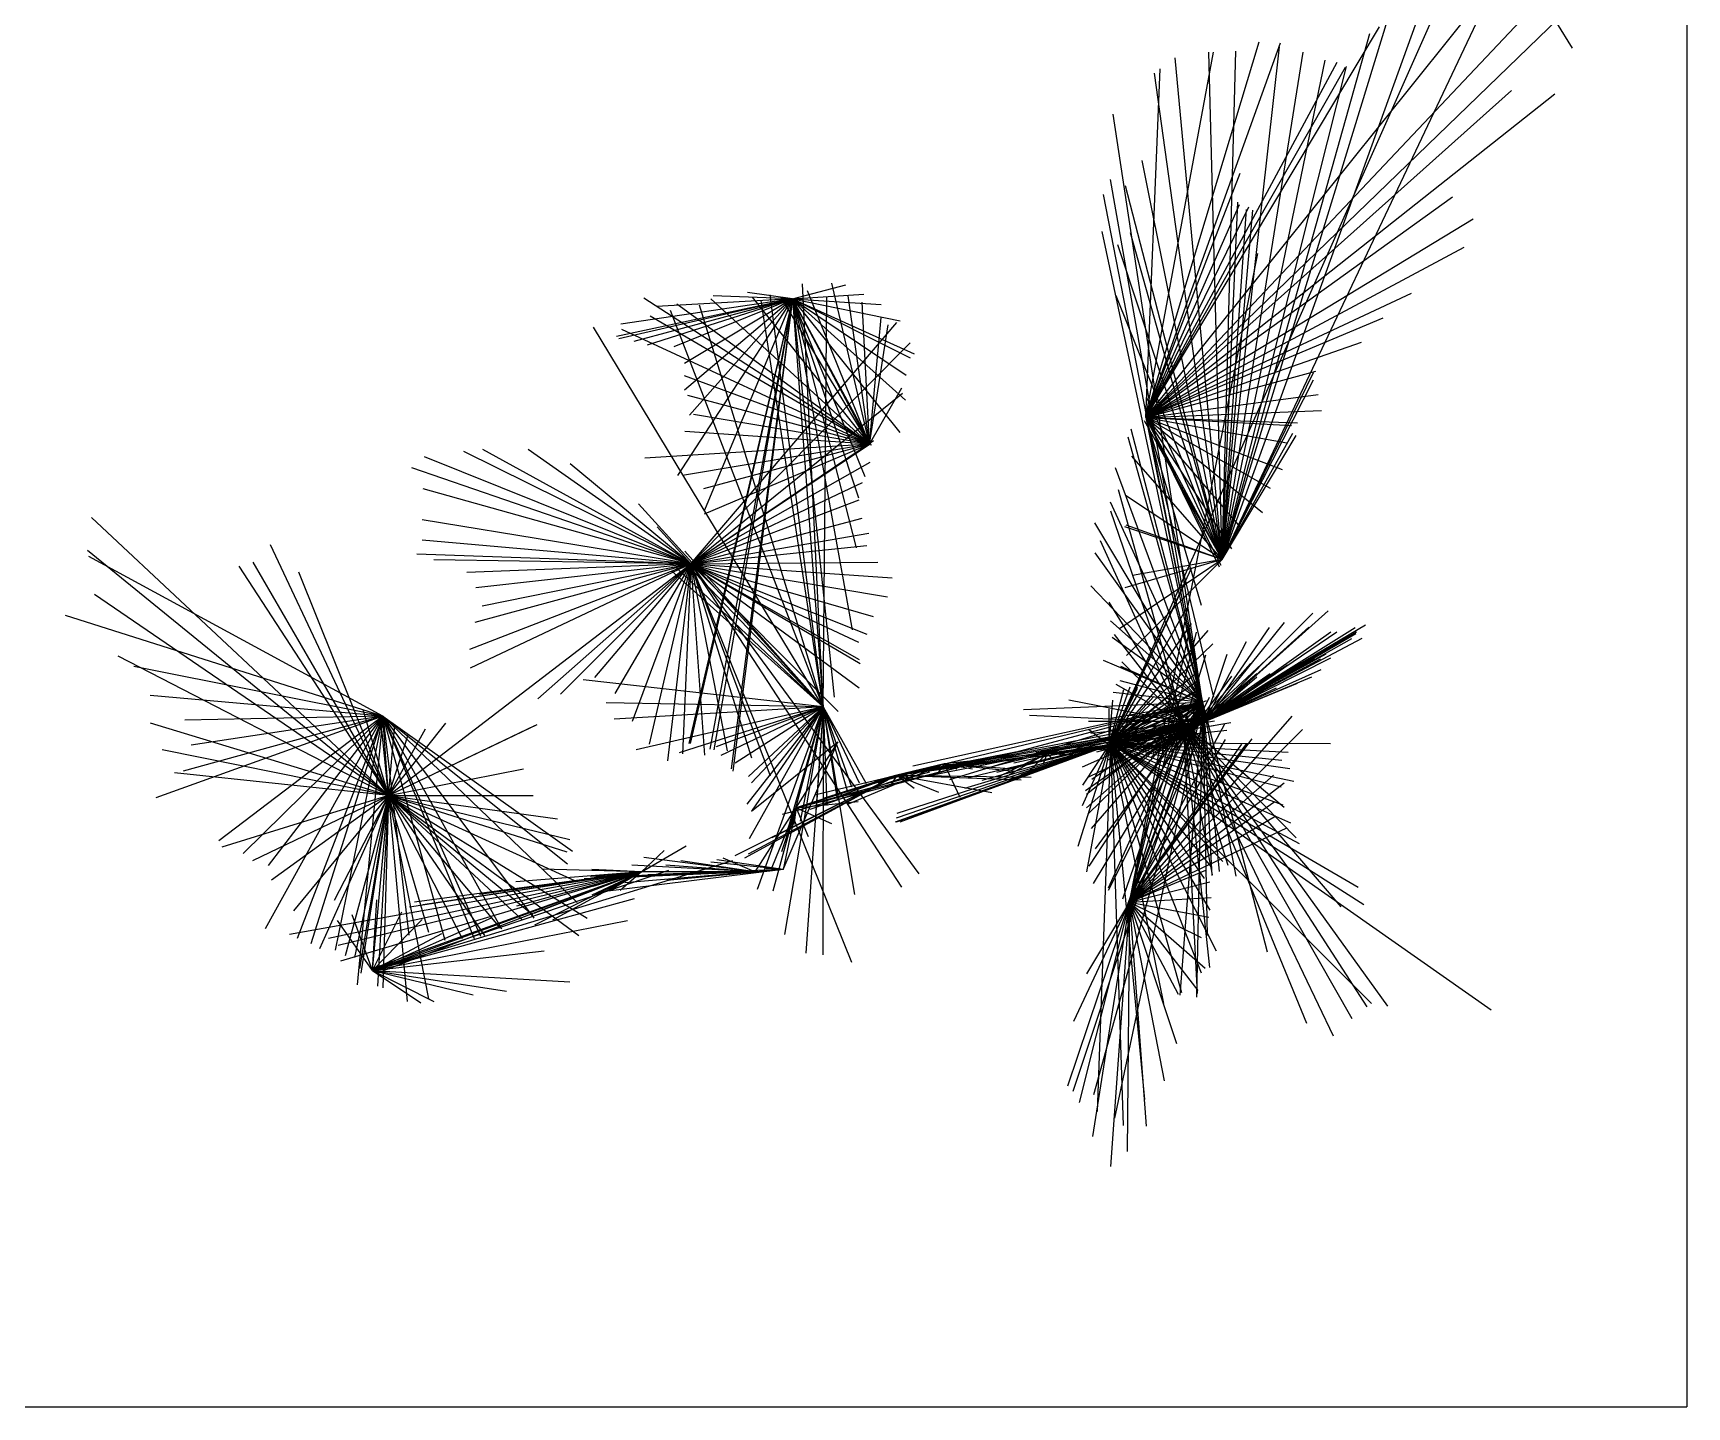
# Model space of a CAD drawing. Extents: x 447968 to 448359, y 6028019 to 6028235.
# Drawn here: x 448330.92 to 448359.49, y 6028018.57 to 6028042.3 of the extents above; entities that cross this region are included whole.
import ezdxf

# ---------------------------------------------------------------- set-up
doc = ezdxf.new("R2010")
doc.units = 0
doc.layers.add('BBOX', color=1, linetype='CONTINUOUS')
doc.layers.add('CENTERLINE', color=4, linetype='CONTINUOUS')

msp = doc.modelspace()

# ---------------------------------------------------------------- linework, layer by layer
at = {"layer": 'BBOX'}
for p, q in [((448359.49, 6028234.86, 172.83), (448359.49, 6028018.57, 172.83)), ((448359.49, 6028234.86, 154.39), (448359.49, 6028018.57, 154.39)), ((447967.5, 6028018.57, 154.39), (448359.49, 6028018.57, 154.39)), ((447967.5, 6028018.57, 172.83), (448359.49, 6028018.57, 172.83)), ((448359.49, 6028018.57, 154.39), (448359.49, 6028018.57, 172.83))]:
    msp.add_line(p, q, dxfattribs=at)
at = {"layer": 'CENTERLINE'}
for p, q in [((448355.7, 6028044.95, 165.06), (448351.46, 6028033.21, 164.6)), ((448345.37, 6028035.2, 163.96), (448344.04, 6028037.71, 163.77)), ((448344.04, 6028037.71, 163.77), (448344.57, 6028030.66, 163.84)), ((448351.46, 6028033.21, 164.6), (448350.14, 6028035.66, 164.62)), ((448350.14, 6028035.66, 164.62), (448351.12, 6028030.74, 164.67)), ((448342.28, 6028033.13, 163.67), (448345.37, 6028035.2, 163.96)), ((448337.06, 6028029.13, 163.26), (448342.28, 6028033.13, 163.67)), ((448344.57, 6028030.66, 163.84), (448343.33, 6028028.86, 164)), ((448351.12, 6028030.74, 164.67), (448349.86, 6028027.29, 164.05)), ((448351.12, 6028030.74, 164.67), (448350.79, 6028030.39, 163.9)), ((448337.06, 6028029.13, 163.26), (448336.96, 6028030.5, 164.06)), ((448350.79, 6028030.39, 163.9), (448348.44, 6028029.86, 165.26)), ((448351.16, 6028030.41, 167.57), (448349.51, 6028030, 168.32)), ((448350.79, 6028030.39, 163.9), (448349.53, 6028030.04, 164.64)), ((448350.79, 6028030.39, 163.9), (448351, 6028030.34, 165.23)), ((448351, 6028030.34, 165.23), (448351.16, 6028030.41, 167.57)), ((448343.33, 6028028.86, 164), (448344.82, 6028030.06, 163.38)), ((448344.82, 6028030.06, 163.38), (448343.39, 6028027.81, 164.72)), ((448343.88, 6028027.85, 164.49), (448344.82, 6028030.06, 163.38)), ((448346.66, 6028029.68, 165.62), (448345.84, 6028029.48, 165.49)), ((448348.44, 6028029.86, 165.26), (448346.66, 6028029.68, 165.62)), ((448345.84, 6028029.48, 165.49), (448344.1, 6028028.92, 164.33)), ((448336.78, 6028026.11, 164.46), (448337.06, 6028029.13, 163.26)), ((448344.1, 6028028.92, 164.33), (448343.88, 6028027.85, 164.49)), ((448341.43, 6028027.81, 165.15), (448336.78, 6028026.11, 164.46)), ((448343.39, 6028027.81, 164.72), (448341.43, 6028027.81, 165.15))]:
    msp.add_line(p, q, dxfattribs=at)
at = {"layer": 'SPLAY_SHOTS'}
for p, q in [((448355.7, 6028044.95, 165.06), (448357.51, 6028042.04, 165.69)), ((448349.53, 6028030.04, 164.64), (448355.61, 6028043.71, 164.87)), ((448350.14, 6028035.66, 164.62), (448356.32, 6028043.37, 165.1)), ((448351.46, 6028033.21, 164.6), (448356.27, 6028043.36, 165.01)), ((448350.14, 6028035.66, 164.62), (448356.91, 6028042.82, 165.14)), ((448350.14, 6028035.66, 164.62), (448357.27, 6028042.55, 165.12)), ((448351.46, 6028033.21, 164.6), (448354.34, 6028042.6, 165.08)), ((448350.14, 6028035.66, 164.62), (448354.18, 6028042.41, 165.09)), ((448351.46, 6028033.21, 164.6), (448354.01, 6028042.29, 164.78)), ((448350.14, 6028035.66, 164.62), (448352.1, 6028042.15, 164.7)), ((448350.14, 6028035.66, 164.62), (448352.47, 6028042.13, 164.8)), ((448350.14, 6028035.66, 164.62), (448351.31, 6028041.97, 164.73)), ((448351.46, 6028033.21, 164.6), (448351.23, 6028041.97, 164.69)), ((448351.46, 6028033.21, 164.6), (448352.45, 6028042.06, 164.69)), ((448351.46, 6028033.21, 164.6), (448351.7, 6028041.99, 164.68)), ((448351.46, 6028033.21, 164.6), (448352.86, 6028041.97, 164.68)), ((448350.14, 6028035.66, 164.62), (448353.45, 6028041.8, 164.83)), ((448350.14, 6028035.66, 164.62), (448353.59, 6028041.71, 165.02)), ((448350.14, 6028035.66, 164.62), (448350.39, 6028041.68, 164.94)), ((448351.46, 6028033.21, 164.6), (448350.65, 6028041.87, 164.8)), ((448351.46, 6028033.21, 164.6), (448353.24, 6028041.83, 164.74)), ((448351.46, 6028033.21, 164.6), (448353.61, 6028041.72, 164.72)), ((448351.46, 6028033.21, 164.6), (448350.29, 6028041.61, 164.76)), ((448350.14, 6028035.66, 164.62), (448356.46, 6028041.31, 165.17)), ((448350.14, 6028035.66, 164.62), (448357.21, 6028041.25, 165.19)), ((448351.12, 6028030.74, 164.67), (448349.58, 6028040.9, 164.57)), ((448351.46, 6028033.21, 164.6), (448350.08, 6028040.1, 164.85)), ((448351.12, 6028030.74, 164.67), (448349.53, 6028039.77, 164.5)), ((448350.14, 6028035.66, 164.62), (448351.77, 6028039.88, 164.69)), ((448351.12, 6028030.74, 164.67), (448349.41, 6028039.51, 164.5)), ((448351.46, 6028033.21, 164.6), (448349.79, 6028039.66, 164.88)), ((448350.14, 6028035.66, 164.62), (448355.44, 6028039.47, 164.92)), ((448350.14, 6028035.66, 164.62), (448351.76, 6028039.34, 164.72)), ((448350.14, 6028035.66, 164.62), (448351.92, 6028039.3, 164.72)), ((448351.46, 6028033.21, 164.6), (448351.73, 6028039.38, 164.7)), ((448351.46, 6028033.21, 164.6), (448351.88, 6028039.25, 164.71)), ((448351.46, 6028033.21, 164.6), (448351.99, 6028039.24, 164.61)), ((448351.12, 6028030.74, 164.67), (448349.39, 6028038.87, 164.5)), ((448351.46, 6028033.21, 164.6), (448349.88, 6028038.85, 164.85)), ((448350.14, 6028035.66, 164.62), (448355.8, 6028039.09, 164.99)), ((448351.46, 6028033.21, 164.6), (448349.66, 6028038.64, 164.86)), ((448350.14, 6028035.66, 164.62), (448355.64, 6028038.6, 164.95)), ((448349.86, 6028027.29, 164.05), (448352.08, 6028038.49, 164.89)), ((448344.57, 6028030.66, 163.84), (448344.21, 6028037.97, 163.97)), ((448345.37, 6028035.2, 163.96), (448344.72, 6028037.98, 164.02)), ((448344.04, 6028037.71, 163.77), (448341, 6028037.06, 163.98)), ((448344.04, 6028037.71, 163.77), (448341.04, 6028037.02, 163.88)), ((448344.04, 6028037.71, 163.77), (448341.07, 6028037.27, 164.03)), ((448344.04, 6028037.71, 163.77), (448341.3, 6028036.97, 163.94)), ((448345.37, 6028035.2, 163.96), (448341.47, 6028037.72, 163.93)), ((448344.04, 6028037.71, 163.77), (448341.53, 6028036.91, 163.9)), ((448344.04, 6028037.71, 163.77), (448341.69, 6028037.58, 163.83)), ((448344.04, 6028037.71, 163.77), (448341.99, 6028036.88, 163.89)), ((448344.04, 6028037.71, 163.77), (448342.05, 6028034.66, 163.8)), ((448344.04, 6028037.71, 163.77), (448342.17, 6028036.13, 163.85)), ((448344.04, 6028037.71, 163.77), (448342.17, 6028036.59, 163.9)), ((448344.04, 6028037.71, 163.77), (448342.25, 6028030.03, 163.84)), ((448344.04, 6028037.71, 163.77), (448342.26, 6028035.7, 163.84)), ((448344.04, 6028037.71, 163.77), (448342.27, 6028030.03, 163.83)), ((448344.04, 6028037.71, 163.77), (448342.52, 6028034.06, 163.79)), ((448344.04, 6028037.71, 163.77), (448342.61, 6028029.93, 163.65)), ((448345.37, 6028035.2, 163.96), (448342.63, 6028037.71, 163.98)), ((448344.04, 6028037.71, 163.77), (448342.67, 6028037.76, 163.82)), ((448344.04, 6028037.71, 163.77), (448342.68, 6028029.92, 163.76)), ((448344.04, 6028037.71, 163.77), (448342.98, 6028029.59, 163.46)), ((448344.04, 6028037.71, 163.77), (448343.01, 6028029.55, 163.81)), ((448344.04, 6028037.71, 163.77), (448343.26, 6028037.82, 163.78)), ((448345.37, 6028035.2, 163.96), (448343.35, 6028037.74, 164.03)), ((448344.57, 6028030.66, 163.84), (448343.5, 6028037.68, 163.91)), ((448344.57, 6028030.66, 163.84), (448343.65, 6028037.78, 163.91)), ((448345.37, 6028035.2, 163.96), (448343.85, 6028037.72, 164.08)), ((448344.04, 6028037.71, 163.77), (448344.96, 6028037.95, 164.05)), ((448344.04, 6028037.71, 163.77), (448345.27, 6028037.79, 164.1)), ((448344.04, 6028037.71, 163.77), (448345.57, 6028037.61, 164.08)), ((448344.04, 6028037.71, 163.77), (448345.9, 6028037.33, 163.93)), ((448344.04, 6028037.71, 163.77), (448346.07, 6028036.69, 163.96)), ((448344.04, 6028037.71, 163.77), (448346.14, 6028036.76, 163.92)), ((448344.04, 6028037.71, 163.77), (448346, 6028036.39, 163.99)), ((448344.04, 6028037.71, 163.77), (448345.99, 6028035.96, 164.01)), ((448344.04, 6028037.71, 163.77), (448345.89, 6028035.4, 163.99)), ((448344.04, 6028037.71, 163.77), (448345.4, 6028035.18, 163.99)), ((448344.04, 6028037.71, 163.77), (448345.29, 6028034.64, 164)), ((448344.04, 6028037.71, 163.77), (448345.18, 6028034.27, 163.91)), ((448344.04, 6028037.71, 163.77), (448345.14, 6028033.41, 163.89)), ((448344.04, 6028037.71, 163.77), (448345.07, 6028031.99, 163.85)), ((448344.04, 6028037.71, 163.77), (448344.76, 6028030.83, 163.76)), ((448345.37, 6028035.2, 163.96), (448344.3, 6028037.85, 164.05)), ((448344.57, 6028030.66, 163.84), (448344.63, 6028037.73, 163.78)), ((448345.37, 6028035.2, 163.96), (448345, 6028037.76, 164.05)), ((448351.46, 6028033.21, 164.6), (448349.63, 6028037.76, 164.87)), ((448350.14, 6028035.66, 164.62), (448354.73, 6028037.81, 164.92)), ((448345.37, 6028035.2, 163.96), (448341.58, 6028037.41, 163.91)), ((448344.57, 6028030.66, 163.84), (448341.93, 6028037.51, 163.81)), ((448345.37, 6028035.2, 163.96), (448342.04, 6028037.62, 163.99)), ((448344.57, 6028030.66, 163.84), (448342.43, 6028037.6, 163.88)), ((448345.37, 6028035.2, 163.96), (448345.24, 6028037.65, 164.06)), ((448344.57, 6028030.66, 163.84), (448340.6, 6028037.22, 163.81)), ((448345.37, 6028035.2, 163.96), (448341.09, 6028037.18, 163.74)), ((448342.28, 6028033.13, 163.67), (448345.84, 6028037.3, 163.86)), ((448345.37, 6028035.2, 163.96), (448345.57, 6028037.39, 164.03)), ((448345.37, 6028035.2, 163.96), (448345.69, 6028037.26, 164)), ((448350.14, 6028035.66, 164.62), (448354.24, 6028037.38, 164.89)), ((448342.28, 6028033.13, 163.67), (448346.07, 6028036.95, 163.86)), ((448350.14, 6028035.66, 164.62), (448353.87, 6028036.96, 164.86)), ((448345.37, 6028035.2, 163.96), (448342.17, 6028036.38, 163.83)), ((448350.14, 6028035.66, 164.62), (448353.08, 6028036.46, 164.82)), ((448351.46, 6028033.21, 164.6), (448353.04, 6028036.44, 164.71)), ((448351.46, 6028033.21, 164.6), (448353.04, 6028036.31, 164.74)), ((448345.37, 6028035.2, 163.96), (448342.23, 6028036.04, 163.9)), ((448342.28, 6028033.13, 163.67), (448345.94, 6028036.08, 163.83)), ((448345.37, 6028035.2, 163.96), (448345.93, 6028036.17, 163.96)), ((448350.14, 6028035.66, 164.62), (448353.12, 6028036.06, 164.82)), ((448351.46, 6028033.21, 164.6), (448350.16, 6028036, 164.77)), ((448345.37, 6028035.2, 163.96), (448342.33, 6028035.71, 163.86)), ((448350.14, 6028035.66, 164.62), (448353.18, 6028035.78, 165.1)), ((448345.37, 6028035.2, 163.96), (448342.18, 6028035.42, 163.82)), ((448351.12, 6028030.74, 164.67), (448349.89, 6028035.46, 164.51)), ((448351.46, 6028033.21, 164.6), (448350.12, 6028035.6, 164.66)), ((448350.14, 6028035.66, 164.62), (448351.31, 6028030.83, 164.61)), ((448350.14, 6028035.66, 164.62), (448351.1, 6028032.42, 164.75)), ((448350.14, 6028035.66, 164.62), (448351.44, 6028033.11, 164.79)), ((448350.14, 6028035.66, 164.62), (448351.41, 6028033.08, 164.71)), ((448350.14, 6028035.66, 164.62), (448351.62, 6028033.39, 164.8)), ((448350.14, 6028035.66, 164.62), (448351.78, 6028033.76, 164.81)), ((448350.14, 6028035.66, 164.62), (448352.16, 6028034.02, 164.82)), ((448350.14, 6028035.66, 164.62), (448352.29, 6028034.44, 164.84)), ((448350.14, 6028035.66, 164.62), (448352.5, 6028034.76, 164.94)), ((448350.14, 6028035.66, 164.62), (448352.58, 6028035.22, 164.97)), ((448350.14, 6028035.66, 164.62), (448352.66, 6028035.52, 165.04)), ((448350.14, 6028035.66, 164.62), (448352.76, 6028035.57, 164.85)), ((448342.28, 6028033.13, 163.67), (448338.69, 6028035.11, 163.86)), ((448342.28, 6028033.13, 163.67), (448339.47, 6028035.11, 163.88)), ((448345.37, 6028035.2, 163.96), (448341.49, 6028034.96, 163.71)), ((448345.37, 6028035.2, 163.96), (448342.14, 6028034.66, 163.75)), ((448342.28, 6028033.13, 163.67), (448345.44, 6028035.26, 163.82)), ((448345.37, 6028035.2, 163.96), (448342.5, 6028034.43, 163.79)), ((448345.37, 6028035.2, 163.96), (448342.51, 6028033.99, 163.82)), ((448351.12, 6028030.74, 164.67), (448349.84, 6028035.32, 164.54)), ((448351.46, 6028033.21, 164.6), (448352.68, 6028035.39, 164.78)), ((448351.46, 6028033.21, 164.6), (448352.74, 6028035.35, 164.9)), ((448342.28, 6028033.13, 163.67), (448337.68, 6028034.98, 163.67)), ((448342.28, 6028033.13, 163.67), (448338.36, 6028035.07, 163.72)), ((448342.28, 6028033.13, 163.67), (448340.2, 6028034.86, 163.85)), ((448342.28, 6028033.13, 163.67), (448345.38, 6028034.89, 163.84)), ((448351.46, 6028033.21, 164.6), (448349.9, 6028034.99, 164.48)), ((448342.28, 6028033.13, 163.67), (448337.46, 6028034.79, 163.74)), ((448342.28, 6028033.13, 163.67), (448345.25, 6028034.54, 163.84)), ((448351.12, 6028030.74, 164.67), (448349.62, 6028034.79, 164.61)), ((448342.28, 6028033.13, 163.67), (448337.66, 6028034.43, 163.76)), ((448350.79, 6028030.39, 163.9), (448349.67, 6028034.41, 164.67)), ((448351.46, 6028033.21, 164.6), (448349.79, 6028034.31, 164.51)), ((448344.57, 6028030.66, 163.84), (448341.38, 6028034.17, 163.91)), ((448342.28, 6028033.13, 163.67), (448345.19, 6028034.24, 163.7)), ((448351.12, 6028030.74, 164.67), (448349.53, 6028034.2, 164.63)), ((448350.79, 6028030.39, 163.9), (448349.54, 6028034.04, 164.62)), ((448337.06, 6028029.13, 163.26), (448331.93, 6028033.93, 163.86)), ((448342.28, 6028033.13, 163.67), (448337.64, 6028033.89, 163.76)), ((448342.28, 6028033.13, 163.67), (448341.7, 6028033.77, 163.73)), ((448342.28, 6028033.13, 163.67), (448345.24, 6028033.92, 163.75)), ((448351.12, 6028030.74, 164.67), (448349.26, 6028033.84, 164.66)), ((448351.46, 6028033.21, 164.6), (448349.78, 6028033.77, 164.48)), ((448351.46, 6028033.21, 164.6), (448349.8, 6028033.8, 164.52)), ((448337.06, 6028029.13, 163.26), (448335.02, 6028033.46, 163.99)), ((448342.28, 6028033.13, 163.67), (448337.64, 6028033.54, 163.75)), ((448342.28, 6028033.13, 163.67), (448345.36, 6028033.66, 163.65)), ((448342.28, 6028033.13, 163.67), (448345.32, 6028033.45, 163.87)), ((448350.79, 6028030.39, 163.9), (448349.36, 6028033.53, 164.7)), ((448337.06, 6028029.13, 163.26), (448331.86, 6028033.36, 163.82)), ((448336.96, 6028030.5, 164.06), (448331.88, 6028033.26, 164.16)), ((448337.06, 6028029.13, 163.26), (448334.72, 6028033.16, 164.01)), ((448342.28, 6028033.13, 163.67), (448337.55, 6028033.3, 163.77)), ((448342.28, 6028033.13, 163.67), (448337.84, 6028033.2, 163.77)), ((448342.28, 6028033.13, 163.67), (448338.41, 6028032.98, 163.67)), ((448342.28, 6028033.13, 163.67), (448338.46, 6028031.65, 164.04)), ((448342.28, 6028033.13, 163.67), (448338.47, 6028031.33, 164)), ((448342.28, 6028033.13, 163.67), (448338.55, 6028032.12, 163.94)), ((448342.28, 6028033.13, 163.67), (448338.57, 6028032.72, 163.83)), ((448342.28, 6028033.13, 163.67), (448338.68, 6028032.4, 163.93)), ((448342.28, 6028033.13, 163.67), (448339.64, 6028030.8, 163.91)), ((448342.28, 6028033.13, 163.67), (448340.03, 6028030.88, 163.9)), ((448342.28, 6028033.13, 163.67), (448340.62, 6028031.17, 163.82)), ((448342.28, 6028033.13, 163.67), (448340.97, 6028030.89, 163.84)), ((448342.28, 6028033.13, 163.67), (448341.27, 6028030.41, 163.95)), ((448342.28, 6028033.13, 163.67), (448341.56, 6028030.02, 163.93)), ((448342.28, 6028033.13, 163.67), (448341.88, 6028029.73, 163.91)), ((448344.57, 6028030.66, 163.84), (448342.1, 6028033.24, 163.75)), ((448342.28, 6028033.13, 163.67), (448342.14, 6028029.85, 163.92)), ((448344.57, 6028030.66, 163.84), (448342.18, 6028033.35, 163.79)), ((448342.28, 6028033.13, 163.67), (448345.51, 6028033.16, 163.9)), ((448342.28, 6028033.13, 163.67), (448345.76, 6028032.89, 163.93)), ((448342.28, 6028033.13, 163.67), (448345.68, 6028032.56, 163.95)), ((448342.28, 6028033.13, 163.67), (448345.43, 6028032.22, 163.79)), ((448342.28, 6028033.13, 163.67), (448345.18, 6028031.78, 163.4)), ((448342.28, 6028033.13, 163.67), (448345.19, 6028031.48, 163.55)), ((448342.28, 6028033.13, 163.67), (448345.32, 6028031.92, 163.77)), ((448342.28, 6028033.13, 163.67), (448345.21, 6028031.41, 163.65)), ((448342.28, 6028033.13, 163.67), (448345.19, 6028030.99, 163.64)), ((448342.28, 6028033.13, 163.67), (448344.83, 6028030.58, 163.3)), ((448342.28, 6028033.13, 163.67), (448346.22, 6028027.78, 163.74)), ((448342.28, 6028033.13, 163.67), (448345.92, 6028027.55, 163.59)), ((448342.28, 6028033.13, 163.67), (448345.06, 6028026.25, 163.84)), ((448342.28, 6028033.13, 163.67), (448343.65, 6028029.47, 163.68)), ((448342.28, 6028033.13, 163.67), (448343.33, 6028029.78, 163.87)), ((448342.28, 6028033.13, 163.67), (448342.91, 6028029.9, 163.94)), ((448342.28, 6028033.13, 163.67), (448342.52, 6028029.83, 163.94)), ((448351.12, 6028030.74, 164.67), (448349.27, 6028033.32, 164.63)), ((448351.46, 6028033.21, 164.6), (448349.69, 6028032.01, 164.62)), ((448351.46, 6028033.21, 164.6), (448349.78, 6028032.72, 164.54)), ((448351.46, 6028033.21, 164.6), (448349.81, 6028031.55, 164.7)), ((448351.46, 6028033.21, 164.6), (448349.91, 6028032.93, 164.46)), ((448337.06, 6028029.13, 163.26), (448334.48, 6028033.09, 164)), ((448337.06, 6028029.13, 163.26), (448335.51, 6028032.99, 164.03)), ((448344.57, 6028030.66, 163.84), (448341.95, 6028033.01, 163.75)), ((448344.57, 6028030.66, 163.84), (448342.04, 6028033.06, 163.69)), ((448349.53, 6028030.04, 164.64), (448350.93, 6028033.06, 164.67)), ((448337.06, 6028029.13, 163.26), (448331.98, 6028032.6, 163.82)), ((448351.12, 6028030.74, 164.67), (448349.19, 6028032.75, 164.64)), ((448349.53, 6028030.04, 164.64), (448350.81, 6028032.78, 164.67)), ((448350.79, 6028030.39, 163.9), (448349.51, 6028032.47, 164.58)), ((448349.53, 6028030.04, 164.64), (448350.85, 6028032.37, 164.68)), ((448351.16, 6028030.41, 167.57), (448353.29, 6028032.32, 169.32)), ((448351.16, 6028030.41, 167.57), (448353.03, 6028032.28, 169.49)), ((448336.96, 6028030.5, 164.06), (448331.48, 6028032.24, 164.17)), ((448351.12, 6028030.74, 164.67), (448349.53, 6028032.15, 164.54)), ((448349.53, 6028030.04, 164.64), (448350.93, 6028032.1, 164.65)), ((448349.53, 6028030.04, 164.64), (448351.22, 6028031.98, 164.62)), ((448349.86, 6028027.29, 164.05), (448350.91, 6028032.02, 164.73)), ((448351, 6028030.34, 165.23), (448353.94, 6028032.08, 166.08)), ((448351.16, 6028030.41, 167.57), (448352.54, 6028032.12, 169.42)), ((448351.16, 6028030.41, 167.57), (448352.96, 6028032.04, 168.54)), ((448351.16, 6028030.41, 167.57), (448352.28, 6028032.03, 169.38)), ((448351.16, 6028030.41, 167.57), (448353.76, 6028032.03, 166.86)), ((448349.53, 6028030.04, 164.64), (448351.3, 6028031.75, 164.69)), ((448351.12, 6028030.74, 164.67), (448349.56, 6028031.86, 164.56)), ((448350.79, 6028030.39, 163.9), (448349.6, 6028031.91, 164.5)), ((448349.86, 6028027.29, 164.05), (448351.02, 6028031.95, 164.64)), ((448351, 6028030.34, 165.23), (448353.78, 6028031.96, 166.23)), ((448351.16, 6028030.41, 167.57), (448353.34, 6028031.96, 167.57)), ((448351.16, 6028030.41, 167.57), (448353.44, 6028031.96, 167.31)), ((448351.16, 6028030.41, 167.57), (448353.77, 6028031.93, 166.59)), ((448351.16, 6028030.41, 167.57), (448353.88, 6028031.85, 165.5)), ((448351.16, 6028030.41, 167.57), (448353.7, 6028031.84, 166.22)), ((448351.16, 6028030.41, 167.57), (448351.88, 6028031.79, 169.23)), ((448337.06, 6028029.13, 163.26), (448332.39, 6028031.54, 164.02)), ((448351.12, 6028030.74, 164.67), (448349.41, 6028031.46, 164.45)), ((448350.79, 6028030.39, 163.9), (448349.73, 6028031.44, 164.56)), ((448349.86, 6028027.29, 164.05), (448351.18, 6028031.56, 164.8)), ((448351, 6028030.34, 165.23), (448353.26, 6028031.58, 166.63)), ((448351, 6028030.34, 165.23), (448352.3, 6028031.55, 168.75)), ((448351, 6028030.34, 165.23), (448353.2, 6028031.55, 166.99)), ((448351, 6028030.34, 165.23), (448352.98, 6028031.49, 167.56)), ((448351, 6028030.34, 165.23), (448353.06, 6028031.49, 167.33)), ((448351, 6028030.34, 165.23), (448351.95, 6028031.41, 168.83)), ((448351.16, 6028030.41, 167.57), (448351.55, 6028031.57, 169.14)), ((448351.16, 6028030.41, 167.57), (448353.34, 6028031.51, 165.31)), ((448351.16, 6028030.41, 167.57), (448353.16, 6028031.49, 165.68)), ((448336.96, 6028030.5, 164.06), (448332.66, 6028031.36, 164.1)), ((448344.57, 6028030.66, 163.84), (448340.42, 6028031.13, 164)), ((448349.51, 6028030, 168.32), (448350.14, 6028031.13, 172.51)), ((448349.53, 6028030.04, 164.64), (448351.02, 6028031.25, 164.68)), ((448349.53, 6028030.04, 164.64), (448351.04, 6028031.12, 164.72)), ((448351.12, 6028030.74, 164.67), (448349.7, 6028031.11, 164.58)), ((448351.12, 6028030.74, 164.67), (448349.71, 6028031.36, 164.63)), ((448351.12, 6028030.74, 164.67), (448349.72, 6028031.35, 164.6)), ((448351, 6028030.34, 165.23), (448352.59, 6028031.39, 167.67)), ((448351, 6028030.34, 165.23), (448352.06, 6028031.24, 167.82)), ((448351, 6028030.34, 165.23), (448352.29, 6028031.24, 167.68)), ((448351, 6028030.34, 165.23), (448351.63, 6028031.19, 168.5)), ((448351.16, 6028030.41, 167.57), (448353.17, 6028031.31, 165.13)), ((448351.16, 6028030.41, 167.57), (448352.06, 6028031.18, 167.78)), ((448351.16, 6028030.41, 167.57), (448353.01, 6028031.18, 165)), ((448336.96, 6028030.5, 164.06), (448332.94, 6028030.86, 164.03)), ((448349.51, 6028030, 168.32), (448350, 6028031.01, 172.5)), ((448349.51, 6028030, 168.32), (448349.87, 6028031.01, 172.83)), ((448349.51, 6028030, 168.32), (448350, 6028030.98, 172.48)), ((448349.51, 6028030, 168.32), (448349.76, 6028030.96, 172.79)), ((448349.51, 6028030, 168.32), (448350.94, 6028030.91, 169.92)), ((448349.51, 6028030, 168.32), (448350.54, 6028030.85, 170.92)), ((448349.51, 6028030, 168.32), (448350.28, 6028030.84, 171.13)), ((448349.53, 6028030.04, 164.64), (448351.04, 6028030.95, 164.68)), ((448351.12, 6028030.74, 164.67), (448349.58, 6028030.91, 164.6)), ((448350.79, 6028030.39, 163.9), (448349.63, 6028031.05, 164.57)), ((448351, 6028030.34, 165.23), (448351.24, 6028030.83, 168.52)), ((448351.16, 6028030.41, 167.57), (448352.76, 6028031.07, 164.98)), ((448351.16, 6028030.41, 167.57), (448352.4, 6028030.99, 165.04)), ((448337.06, 6028029.13, 163.26), (448336.62, 6028030.61, 163.98)), ((448344.57, 6028030.66, 163.84), (448340.82, 6028030.73, 164.06)), ((448344.57, 6028030.66, 163.84), (448340.96, 6028030.45, 164.06)), ((448344.57, 6028030.66, 163.84), (448341.34, 6028029.92, 164.02)), ((448344.57, 6028030.66, 163.84), (448342.08, 6028029.87, 164.05)), ((448344.57, 6028030.66, 163.84), (448342.72, 6028029.97, 164.04)), ((448344.57, 6028030.66, 163.84), (448342.8, 6028029.82, 164.02)), ((448344.57, 6028030.66, 163.84), (448343.05, 6028029.69, 164.05)), ((448344.57, 6028030.66, 163.84), (448343.25, 6028028.98, 164.03)), ((448344.57, 6028030.66, 163.84), (448343.28, 6028029.46, 164.03)), ((448344.57, 6028030.66, 163.84), (448343.29, 6028028.38, 164)), ((448344.57, 6028030.66, 163.84), (448343.33, 6028029.35, 164.01)), ((448344.57, 6028030.66, 163.84), (448343.43, 6028027.51, 163.94)), ((448344.57, 6028030.66, 163.84), (448343.7, 6028027.48, 163.87)), ((448351.12, 6028030.74, 164.67), (448343.86, 6028028.8, 165.52)), ((448344.57, 6028030.66, 163.84), (448343.9, 6028026.73, 163.92)), ((448344.57, 6028030.66, 163.84), (448343.94, 6028028.49, 164.24)), ((448344.57, 6028030.66, 163.84), (448344.17, 6028028.69, 164.22)), ((448344.57, 6028030.66, 163.84), (448344.27, 6028026.41, 163.85)), ((448351.12, 6028030.74, 164.67), (448344.44, 6028029.14, 165.39)), ((448344.57, 6028030.66, 163.84), (448344.45, 6028028.89, 164.23)), ((448344.57, 6028030.66, 163.84), (448344.56, 6028026.38, 163.88)), ((448344.57, 6028030.66, 163.84), (448344.63, 6028028.96, 164.25)), ((448344.57, 6028030.66, 163.84), (448344.81, 6028029.06, 164.28)), ((448344.57, 6028030.66, 163.84), (448344.98, 6028029.21, 164.31)), ((448344.57, 6028030.66, 163.84), (448345.06, 6028029.28, 164.31)), ((448344.57, 6028030.66, 163.84), (448345.19, 6028029.35, 164.32)), ((448344.57, 6028030.66, 163.84), (448345.31, 6028029.34, 164.35)), ((448344.57, 6028030.66, 163.84), (448345.11, 6028027.42, 163.97)), ((448345.84, 6028029.48, 165.49), (448351.37, 6028030.55, 167.98)), ((448351.12, 6028030.74, 164.67), (448346.12, 6028029.64, 165.17)), ((448351.12, 6028030.74, 164.67), (448346.75, 6028029.4, 165.15)), ((448351.12, 6028030.74, 164.67), (448348.03, 6028030.61, 164.72)), ((448351.12, 6028030.74, 164.67), (448348.65, 6028029.83, 164.76)), ((448350.79, 6028030.39, 163.9), (448348.81, 6028030.78, 164.56)), ((448351.12, 6028030.74, 164.67), (448348.88, 6028024.02, 164.92)), ((448351.12, 6028030.74, 164.67), (448349.12, 6028029.15, 164.6)), ((448351.12, 6028030.74, 164.67), (448349.14, 6028028.81, 164.56)), ((448351.12, 6028030.74, 164.67), (448349.21, 6028029.41, 164.67)), ((448351.12, 6028030.74, 164.67), (448349.23, 6028027.61, 164.67)), ((448351.12, 6028030.74, 164.67), (448349.24, 6028023.96, 164.86)), ((448351.12, 6028030.74, 164.67), (448349.27, 6028028.21, 164.66)), ((448351.12, 6028030.74, 164.67), (448349.39, 6028029.93, 164.71)), ((448351.12, 6028030.74, 164.67), (448349.49, 6028027.49, 164.69)), ((448349.51, 6028030, 168.32), (448349.57, 6028030.78, 172.82)), ((448349.51, 6028030, 168.32), (448350.84, 6028030.74, 169.33)), ((448349.51, 6028030, 168.32), (448350.6, 6028030.73, 170.24)), ((448349.51, 6028030, 168.32), (448349.51, 6028030.63, 172.22)), ((448349.53, 6028030.04, 164.64), (448351.19, 6028030.77, 164.7)), ((448351.12, 6028030.74, 164.67), (448349.53, 6028030.46, 164.81)), ((448349.53, 6028030.04, 164.64), (448351.46, 6028030.6, 164.7)), ((448351.12, 6028030.74, 164.67), (448349.55, 6028029.91, 164.68)), ((448351.12, 6028030.74, 164.67), (448349.6, 6028023.56, 165.03)), ((448351.12, 6028030.74, 164.67), (448349.81, 6028027.2, 164.67)), ((448349.86, 6028027.29, 164.05), (448351.1, 6028030.73, 164.73)), ((448349.86, 6028027.29, 164.05), (448351.22, 6028030.54, 164.74)), ((448351, 6028030.34, 165.23), (448350.69, 6028030.59, 170.1)), ((448351.12, 6028030.74, 164.67), (448350.73, 6028025.68, 164.77)), ((448351.16, 6028030.41, 167.57), (448350.78, 6028030.66, 168.99)), ((448351, 6028030.34, 165.23), (448350.97, 6028030.61, 168.51)), ((448351, 6028030.34, 165.23), (448351.52, 6028030.67, 165.33)), ((448351.12, 6028030.74, 164.67), (448351.02, 6028025.65, 164.87)), ((448351.16, 6028030.41, 167.57), (448351.05, 6028030.76, 168.6)), ((448351.12, 6028030.74, 164.67), (448351.2, 6028026.71, 164.69)), ((448351.12, 6028030.74, 164.67), (448351.28, 6028027.75, 164.76)), ((448351.12, 6028030.74, 164.67), (448351.41, 6028027.82, 164.72)), ((448351.12, 6028030.74, 164.67), (448351.7, 6028027.74, 164.75)), ((448351.12, 6028030.74, 164.67), (448352.24, 6028026.43, 164.69)), ((448351.16, 6028030.41, 167.57), (448351.68, 6028030.81, 166.14)), ((448351.16, 6028030.41, 167.57), (448351.39, 6028030.71, 165.5)), ((448351.16, 6028030.41, 167.57), (448351.25, 6028030.61, 165.2)), ((448337.06, 6028029.13, 163.26), (448332.95, 6028030.38, 164.26)), ((448336.96, 6028030.5, 164.06), (448333.04, 6028029.09, 163.75)), ((448336.96, 6028030.5, 164.06), (448333.51, 6028029.55, 163.82)), ((448336.96, 6028030.5, 164.06), (448333.54, 6028030.43, 163.97)), ((448336.96, 6028030.5, 164.06), (448333.65, 6028030, 163.91)), ((448336.96, 6028030.5, 164.06), (448334.13, 6028028.35, 163.92)), ((448336.96, 6028030.5, 164.06), (448334.55, 6028028.13, 163.97)), ((448336.96, 6028030.5, 164.06), (448334.93, 6028026.83, 163.93)), ((448336.96, 6028030.5, 164.06), (448334.98, 6028027.92, 163.99)), ((448336.96, 6028030.5, 164.06), (448335.48, 6028026.66, 163.97)), ((448336.96, 6028030.5, 164.06), (448335.72, 6028026.57, 164)), ((448336.96, 6028030.5, 164.06), (448336.14, 6028026.46, 164)), ((448336.96, 6028030.5, 164.06), (448336.52, 6028025.86, 164.08)), ((448337.06, 6028029.13, 163.26), (448336.92, 6028030.5, 163.98)), ((448336.96, 6028030.5, 164.06), (448340.24, 6028028.17, 163.83)), ((448336.96, 6028030.5, 164.06), (448340.15, 6028027.95, 163.82)), ((448336.96, 6028030.5, 164.06), (448340.32, 6028027.28, 163.86)), ((448336.96, 6028030.5, 164.06), (448339.57, 6028027.01, 163.95)), ((448336.96, 6028030.5, 164.06), (448339.01, 6028026.83, 164.14)), ((448336.96, 6028030.5, 164.06), (448338.54, 6028026.66, 164.07)), ((448336.96, 6028030.5, 164.06), (448338.65, 6028026.7, 164.23)), ((448336.96, 6028030.5, 164.06), (448338.03, 6028026.63, 164.16)), ((448336.96, 6028030.5, 164.06), (448337.41, 6028026.72, 164.05)), ((448337.06, 6028029.13, 163.26), (448338.05, 6028030.38, 163.99)), ((448337.06, 6028029.13, 163.26), (448339.63, 6028030.36, 163.79)), ((448337.06, 6028029.13, 163.26), (448337.17, 6028030.35, 164.01)), ((448337.06, 6028029.13, 163.26), (448339.59, 6028030.34, 163.89)), ((448337.06, 6028029.13, 163.26), (448337.7, 6028030.28, 164.05)), ((448345.84, 6028029.48, 165.49), (448351.33, 6028030.42, 166.94)), ((448345.84, 6028029.48, 165.49), (448351.31, 6028030.34, 167.78)), ((448351.16, 6028030.41, 167.57), (448346.2, 6028029.43, 167.45)), ((448351.16, 6028030.41, 167.57), (448347.05, 6028029.43, 167.15)), ((448351.16, 6028030.41, 167.57), (448347.57, 6028029.53, 166.96)), ((448351.16, 6028030.41, 167.57), (448347.77, 6028029.59, 169.51)), ((448351.16, 6028030.41, 167.57), (448347.86, 6028029.69, 169.81)), ((448350.79, 6028030.39, 163.9), (448348.13, 6028030.51, 164.7)), ((448351, 6028030.34, 165.23), (448348.25, 6028029.87, 164.47)), ((448351, 6028030.34, 165.23), (448348.5, 6028029.91, 164.23)), ((448351.16, 6028030.41, 167.57), (448348.77, 6028030, 169.7)), ((448350.79, 6028030.39, 163.9), (448349.04, 6028029.62, 164.68)), ((448350.79, 6028030.39, 163.9), (448349.1, 6028029.21, 164.65)), ((448350.79, 6028030.39, 163.9), (448349.12, 6028028.92, 164.69)), ((448350.79, 6028030.39, 163.9), (448349.12, 6028030.03, 164.72)), ((448351.16, 6028030.41, 167.57), (448349.15, 6028030.41, 171.91)), ((448351, 6028030.34, 165.23), (448349.15, 6028029.45, 164.14)), ((448351, 6028030.34, 165.23), (448349.15, 6028029.89, 164.31)), ((448349.51, 6028030, 168.32), (448349.15, 6028030.27, 171.84)), ((448350.79, 6028030.39, 163.9), (448349.16, 6028027.91, 164.74)), ((448351.16, 6028030.41, 167.57), (448349.19, 6028030.2, 170.45)), ((448350.79, 6028030.39, 163.9), (448349.2, 6028028.56, 164.65)), ((448351, 6028030.34, 165.23), (448349.29, 6028029.88, 163.88)), ((448351, 6028030.34, 165.23), (448349.46, 6028029.85, 164.41)), ((448351, 6028030.34, 165.23), (448349.48, 6028029.74, 164.38)), ((448350.79, 6028030.39, 163.9), (448349.49, 6028027.53, 164.69)), ((448349.53, 6028030.04, 164.64), (448351.61, 6028030.39, 164.67)), ((448349.53, 6028030.04, 164.64), (448351.54, 6028030.26, 164.67)), ((448350.79, 6028030.39, 163.9), (448349.54, 6028030, 164.65)), ((448351.16, 6028030.41, 167.57), (448349.57, 6028030, 168.29)), ((448350.79, 6028030.39, 163.9), (448349.74, 6028027.34, 164.6)), ((448351, 6028030.34, 165.23), (448349.78, 6028030.02, 163.73)), ((448351, 6028030.34, 165.23), (448349.8, 6028029.62, 165.49)), ((448351, 6028030.34, 165.23), (448349.82, 6028029.96, 165.09)), ((448351, 6028030.34, 165.23), (448349.82, 6028029.73, 165.25)), ((448351.16, 6028030.41, 167.57), (448349.84, 6028030.51, 171.28)), ((448349.86, 6028027.29, 164.05), (448352.67, 6028030.5, 164.84)), ((448349.86, 6028027.29, 164.05), (448351.51, 6028030.37, 164.65)), ((448349.86, 6028027.29, 164.05), (448352.85, 6028030.27, 164.8)), ((448351.16, 6028030.41, 167.57), (448349.91, 6028030.05, 167.9)), ((448351, 6028030.34, 165.23), (448349.95, 6028029.9, 163.63)), ((448351, 6028030.34, 165.23), (448350.13, 6028029.84, 165.6)), ((448351.16, 6028030.41, 167.57), (448350.24, 6028029.8, 163.58)), ((448351, 6028030.34, 165.23), (448350.27, 6028029.86, 165.73)), ((448351, 6028030.34, 165.23), (448350.4, 6028029.9, 165.89)), ((448351.16, 6028030.41, 167.57), (448350.42, 6028029.93, 163.6)), ((448351, 6028030.34, 165.23), (448350.48, 6028030.32, 170.18)), ((448351, 6028030.34, 165.23), (448350.57, 6028029.88, 168.33)), ((448351, 6028030.34, 165.23), (448350.57, 6028030.12, 168.51)), ((448351, 6028030.34, 165.23), (448350.62, 6028029.97, 165.95)), ((448351, 6028030.34, 165.23), (448350.66, 6028029.91, 166.52)), ((448351, 6028030.34, 165.23), (448350.68, 6028029.99, 166.77)), ((448351.16, 6028030.41, 167.57), (448350.75, 6028030.13, 163.81)), ((448350.79, 6028030.39, 163.9), (448352.53, 6028028.93, 164.7)), ((448350.79, 6028030.39, 163.9), (448352.74, 6028028.4, 164.79)), ((448350.79, 6028030.39, 163.9), (448353.51, 6028027.21, 165.09)), ((448350.79, 6028030.39, 163.9), (448354.32, 6028025.49, 165.18)), ((448350.79, 6028030.39, 163.9), (448353.96, 6028025.48, 165.02)), ((448350.79, 6028030.39, 163.9), (448353.7, 6028025.28, 164.92)), ((448350.79, 6028030.39, 163.9), (448353.38, 6028024.98, 164.89)), ((448350.79, 6028030.39, 163.9), (448352.92, 6028025.2, 165.1)), ((448350.79, 6028030.39, 163.9), (448351.56, 6028027.93, 164.79)), ((448350.79, 6028030.39, 163.9), (448351.29, 6028027.76, 164.71)), ((448350.79, 6028030.39, 163.9), (448351.24, 6028026.16, 164.95)), ((448350.79, 6028030.39, 163.9), (448351.03, 6028025.71, 164.84)), ((448351.16, 6028030.41, 167.57), (448350.98, 6028030.36, 165.21)), ((448337.06, 6028029.13, 163.26), (448337.4, 6028030.18, 163.96)), ((448349.51, 6028030, 168.32), (448345.81, 6028028.67, 170.72)), ((448349.51, 6028030, 168.32), (448345.83, 6028028.67, 170.49)), ((448349.51, 6028030, 168.32), (448345.83, 6028028.74, 169.46)), ((448345.84, 6028029.48, 165.49), (448350.49, 6028030.21, 166.18)), ((448345.84, 6028029.48, 165.49), (448349.54, 6028030.15, 167.72)), ((448349.51, 6028030, 168.32), (448345.84, 6028028.82, 169.16)), ((448349.51, 6028030, 168.32), (448345.89, 6028028.67, 170.04)), ((448349.51, 6028030, 168.32), (448347.01, 6028029.25, 170.86)), ((448349.51, 6028030, 168.32), (448347.31, 6028029.39, 170.94)), ((448349.51, 6028030, 168.32), (448347.77, 6028029.39, 169.6)), ((448349.51, 6028030, 168.32), (448347.94, 6028029.5, 169.77)), ((448349.51, 6028030, 168.32), (448347.99, 6028029.49, 169.58)), ((448349.51, 6028030, 168.32), (448348.28, 6028029.78, 170.92)), ((448348.44, 6028029.86, 165.26), (448351.06, 6028030.21, 167.62)), ((448348.44, 6028029.86, 165.26), (448350.96, 6028030.12, 168.39)), ((448348.44, 6028029.86, 165.26), (448350.72, 6028030.03, 167.37)), ((448348.44, 6028029.86, 165.26), (448349.43, 6028030, 167.96)), ((448348.44, 6028029.86, 165.26), (448349.96, 6028029.98, 167.59)), ((448349.51, 6028030, 168.32), (448348.6, 6028029.88, 171.06)), ((448349.53, 6028030.04, 164.64), (448348.97, 6028028.25, 164.81)), ((448349.53, 6028030.04, 164.64), (448349.04, 6028028.95, 164.75)), ((448349.53, 6028030.04, 164.64), (448349.05, 6028029.31, 164.75)), ((448349.53, 6028030.04, 164.64), (448349.12, 6028027.81, 164.78)), ((448349.53, 6028030.04, 164.64), (448349.3, 6028023.67, 165.09)), ((448349.51, 6028030, 168.32), (448349.77, 6028030.16, 168.42)), ((448349.53, 6028030.04, 164.64), (448349.75, 6028023.43, 165.11)), ((448349.53, 6028030.04, 164.64), (448350.12, 6028023.88, 165.01)), ((448349.53, 6028030.04, 164.64), (448350.45, 6028025.54, 164.77)), ((448349.53, 6028030.04, 164.64), (448350.76, 6028025.73, 164.95)), ((448349.53, 6028030.04, 164.64), (448351.1, 6028026.07, 164.91)), ((448349.53, 6028030.04, 164.64), (448351.36, 6028026.45, 164.92)), ((448349.53, 6028030.04, 164.64), (448351.25, 6028027.15, 164.89)), ((448349.53, 6028030.04, 164.64), (448351.15, 6028027.7, 164.85)), ((448349.53, 6028030.04, 164.64), (448351.26, 6028027.91, 164.84)), ((448349.53, 6028030.04, 164.64), (448351.47, 6028027.99, 164.83)), ((448349.53, 6028030.04, 164.64), (448354.04, 6028025.54, 165.05)), ((448349.53, 6028030.04, 164.64), (448356.11, 6028025.43, 165.16)), ((448349.53, 6028030.04, 164.64), (448353.91, 6028027.25, 165.06)), ((448349.53, 6028030.04, 164.64), (448353.81, 6028027.55, 165.12)), ((448349.53, 6028030.04, 164.64), (448352.79, 6028028.3, 164.9)), ((448349.53, 6028030.04, 164.64), (448352.64, 6028028.66, 164.87)), ((448349.53, 6028030.04, 164.64), (448352.51, 6028028.97, 164.79)), ((448349.53, 6028030.04, 164.64), (448352.48, 6028029.28, 164.76)), ((448349.53, 6028030.04, 164.64), (448352.7, 6028029.38, 164.77)), ((448349.53, 6028030.04, 164.64), (448352.63, 6028029.6, 164.8)), ((448349.53, 6028030.04, 164.64), (448352.49, 6028029.74, 164.78)), ((448349.53, 6028030.04, 164.64), (448352.6, 6028029.88, 164.77)), ((448349.53, 6028030.04, 164.64), (448353.33, 6028030.03, 164.74)), ((448349.86, 6028027.29, 164.05), (448351.98, 6028030.11, 164.75)), ((448349.86, 6028027.29, 164.05), (448351.52, 6028030.1, 164.63)), ((448349.86, 6028027.29, 164.05), (448351.89, 6028030.03, 164.78)), ((448349.86, 6028027.29, 164.05), (448351.8, 6028030.02, 164.67)), ((448337.06, 6028029.13, 163.26), (448333.15, 6028029.92, 164.24)), ((448344.1, 6028028.92, 164.33), (448347.27, 6028029.71, 167.24)), ((448346.66, 6028029.68, 165.62), (448344.34, 6028028.89, 167.85)), ((448346.66, 6028029.68, 165.62), (448344.78, 6028029.15, 167.02)), ((448346.66, 6028029.68, 165.62), (448345, 6028028.98, 168.57)), ((448345.84, 6028029.48, 165.49), (448349.16, 6028029.96, 169.1)), ((448345.84, 6028029.48, 165.49), (448349.28, 6028029.94, 169.38)), ((448345.84, 6028029.48, 165.49), (448348.07, 6028029.92, 167.4)), ((448346.66, 6028029.68, 165.62), (448346.54, 6028029.5, 166.49)), ((448346.66, 6028029.68, 165.62), (448347.87, 6028029.59, 168.32)), ((448346.66, 6028029.68, 165.62), (448346.93, 6028029.1, 168.9)), ((448346.66, 6028029.68, 165.62), (448346.88, 6028029.59, 167.36)), ((448346.66, 6028029.68, 165.62), (448347.15, 6028029.59, 167.38)), ((448346.66, 6028029.68, 165.62), (448347.88, 6028029.55, 168.33)), ((448348.44, 6028029.86, 165.26), (448347.42, 6028029.61, 167.74)), ((448348.44, 6028029.86, 165.26), (448347.61, 6028029.46, 168.48)), ((448348.44, 6028029.86, 165.26), (448347.78, 6028029.49, 168.46)), ((448348.44, 6028029.86, 165.26), (448348.14, 6028029.56, 168.27)), ((448348.44, 6028029.86, 165.26), (448348.37, 6028029.68, 167.98)), ((448348.44, 6028029.86, 165.26), (448348.53, 6028029.75, 167.87)), ((448348.44, 6028029.86, 165.26), (448349.01, 6028029.83, 167.93)), ((448337.06, 6028029.13, 163.26), (448333.36, 6028029.52, 164.14)), ((448337.06, 6028029.13, 163.26), (448339.39, 6028029.59, 163.75)), ((448345.84, 6028029.48, 165.49), (448343.04, 6028028.09, 167.32)), ((448345.84, 6028029.48, 165.49), (448343.21, 6028028.05, 167.29)), ((448345.84, 6028029.48, 165.49), (448343.27, 6028028.12, 167.54)), ((448345.84, 6028029.48, 165.49), (448343.68, 6028028.4, 166.53)), ((448345.84, 6028029.48, 165.49), (448343.75, 6028028.44, 166.24)), ((448344.1, 6028028.92, 164.33), (448346.41, 6028029.54, 166.99)), ((448344.1, 6028028.92, 164.33), (448345.8, 6028029.46, 167.07)), ((448345.84, 6028029.48, 165.49), (448344.55, 6028029.01, 168.43)), ((448345.84, 6028029.48, 165.49), (448344.57, 6028029.08, 169.26)), ((448345.84, 6028029.48, 165.49), (448344.94, 6028029.18, 167.02)), ((448345.84, 6028029.48, 165.49), (448345.45, 6028029.38, 168.31)), ((448345.84, 6028029.48, 165.49), (448345.51, 6028029.35, 165.46)), ((448345.84, 6028029.48, 165.49), (448345.52, 6028029.34, 165.53)), ((448345.84, 6028029.48, 165.49), (448345.56, 6028029.37, 165.44)), ((448345.84, 6028029.48, 165.49), (448345.74, 6028029.31, 168.33)), ((448345.84, 6028029.48, 165.49), (448346.14, 6028029.26, 168.33)), ((448345.84, 6028029.48, 165.49), (448346.56, 6028029.19, 168.38)), ((448345.84, 6028029.48, 165.49), (448347.48, 6028029.18, 170.05)), ((448345.84, 6028029.48, 165.49), (448347.99, 6028029.4, 169.6)), ((448345.84, 6028029.48, 165.49), (448348.16, 6028029.45, 169.51)), ((448349.86, 6028027.29, 164.05), (448352.35, 6028029.48, 164.75)), ((448337.06, 6028029.13, 163.26), (448334.18, 6028028.24, 164.11)), ((448337.06, 6028029.13, 163.26), (448334.71, 6028028, 164.09)), ((448337.06, 6028029.13, 163.26), (448335.04, 6028027.67, 164.11)), ((448337.06, 6028029.13, 163.26), (448335.42, 6028027.14, 164.08)), ((448337.06, 6028029.13, 163.26), (448335.87, 6028026.48, 164.17)), ((448337.06, 6028029.13, 163.26), (448336.12, 6028027.32, 163.88)), ((448337.06, 6028029.13, 163.26), (448336.31, 6028026.36, 164.13)), ((448337.06, 6028029.13, 163.26), (448336.47, 6028026.33, 164.25)), ((448337.06, 6028029.13, 163.26), (448336.56, 6028026.14, 164.29)), ((448337.06, 6028029.13, 163.26), (448336.58, 6028026.06, 164.21)), ((448337.06, 6028029.13, 163.26), (448336.87, 6028025.84, 164.28)), ((448337.06, 6028029.13, 163.26), (448336.96, 6028025.81, 164.28)), ((448337.06, 6028029.13, 163.26), (448339.56, 6028029.13, 163.75)), ((448337.06, 6028029.13, 163.26), (448339.98, 6028028.73, 163.75)), ((448337.06, 6028029.13, 163.26), (448340.19, 6028028.37, 163.83)), ((448337.06, 6028029.13, 163.26), (448340.14, 6028028.16, 163.93)), ((448337.06, 6028029.13, 163.26), (448340.27, 6028027.66, 163.95)), ((448337.06, 6028029.13, 163.26), (448340.49, 6028027.01, 164.05)), ((448337.06, 6028029.13, 163.26), (448340.35, 6028026.71, 164.15)), ((448337.06, 6028029.13, 163.26), (448339.55, 6028027.07, 164.04)), ((448337.06, 6028029.13, 163.26), (448339.36, 6028026.99, 163.99)), ((448337.06, 6028029.13, 163.26), (448338.99, 6028026.84, 164.08)), ((448337.06, 6028029.13, 163.26), (448338.72, 6028026.71, 164.16)), ((448337.06, 6028029.13, 163.26), (448338.33, 6028026.66, 164.14)), ((448337.06, 6028029.13, 163.26), (448337.75, 6028026.77, 164)), ((448337.06, 6028029.13, 163.26), (448337.75, 6028025.62, 164.38)), ((448337.06, 6028029.13, 163.26), (448337.38, 6028025.57, 164.38)), ((448349.86, 6028027.29, 164.05), (448352.53, 6028029.35, 164.81)), ((448344.1, 6028028.92, 164.33), (448343.68, 6028027.89, 165.26)), ((448344.1, 6028028.92, 164.33), (448343.85, 6028028.16, 165.21)), ((448344.1, 6028028.92, 164.33), (448343.99, 6028028.54, 165.39)), ((448344.1, 6028028.92, 164.33), (448344.06, 6028028.63, 165.45)), ((448344.1, 6028028.92, 164.33), (448345.17, 6028029.03, 167.48)), ((448344.1, 6028028.92, 164.33), (448344.31, 6028028.42, 166.98)), ((448344.1, 6028028.92, 164.33), (448344.71, 6028028.65, 167.14)), ((448349.86, 6028027.29, 164.05), (448352.37, 6028029.03, 164.87)), ((448349.86, 6028027.29, 164.05), (448352.39, 6028028.78, 164.89)), ((448349.86, 6028027.29, 164.05), (448352.58, 6028028.57, 164.83)), ((448341.43, 6028027.81, 165.15), (448342.2, 6028028.26, 168.2)), ((448336.78, 6028026.11, 164.46), (448343.01, 6028028.01, 165.77)), ((448341.43, 6028027.81, 165.15), (448341.82, 6028028.18, 167.91)), ((448343.39, 6028027.81, 164.72), (448341.47, 6028028.06, 166.76)), ((448343.39, 6028027.81, 164.72), (448342.11, 6028028, 168.28)), ((448343.88, 6028027.85, 164.49), (448342.63, 6028027.98, 168.25)), ((448343.88, 6028027.85, 164.49), (448342.73, 6028028.02, 168.48)), ((448343.39, 6028027.81, 164.72), (448342.84, 6028028.05, 165.53)), ((448341.43, 6028027.81, 165.15), (448335.35, 6028026.73, 163.34)), ((448341.43, 6028027.81, 165.15), (448336.02, 6028026.66, 164.48)), ((448341.43, 6028027.81, 165.15), (448336.19, 6028026.54, 164.49)), ((448341.43, 6028027.81, 165.15), (448336.23, 6028026.27, 164.46)), ((448341.43, 6028027.81, 165.15), (448336.76, 6028026.13, 164.49)), ((448336.78, 6028026.11, 164.46), (448341.9, 6028027.84, 165.43)), ((448341.43, 6028027.81, 165.15), (448336.88, 6028026.07, 164.64)), ((448341.43, 6028027.81, 165.15), (448337.42, 6028027.2, 163.62)), ((448341.43, 6028027.81, 165.15), (448337.51, 6028027.29, 163.5)), ((448341.43, 6028027.81, 165.15), (448337.65, 6028027.24, 163.39)), ((448341.43, 6028027.81, 165.15), (448338.63, 6028027.42, 164.82)), ((448341.43, 6028027.81, 165.15), (448339.26, 6028027.64, 164.91)), ((448341.43, 6028027.81, 165.15), (448339.27, 6028027.22, 164.72)), ((448341.43, 6028027.81, 165.15), (448339.57, 6028027.09, 164.8)), ((448341.43, 6028027.81, 165.15), (448339.58, 6028026.89, 164.85)), ((448341.43, 6028027.81, 165.15), (448339.71, 6028027.86, 165.06)), ((448341.43, 6028027.81, 165.15), (448339.89, 6028026.98, 164.7)), ((448343.39, 6028027.81, 164.72), (448340.44, 6028027.69, 166.09)), ((448343.39, 6028027.81, 164.72), (448340.55, 6028027.72, 165.83)), ((448341.43, 6028027.81, 165.15), (448340.57, 6028027.85, 165.76)), ((448341.43, 6028027.81, 165.15), (448340.57, 6028027.41, 163.42)), ((448341.43, 6028027.81, 165.15), (448340.59, 6028027.56, 167.09)), ((448341.43, 6028027.81, 165.15), (448340.64, 6028027.73, 166.22)), ((448343.88, 6028027.85, 164.49), (448340.71, 6028027.46, 166.21)), ((448341.43, 6028027.81, 165.15), (448340.73, 6028027.47, 163.38)), ((448343.39, 6028027.81, 164.72), (448340.73, 6028027.7, 166.41)), ((448341.43, 6028027.81, 165.15), (448340.86, 6028027.49, 168.88)), ((448341.43, 6028027.81, 165.15), (448340.88, 6028027.49, 168.58)), ((448341.43, 6028027.81, 165.15), (448341.06, 6028027.49, 163.34)), ((448343.88, 6028027.85, 164.49), (448341.14, 6028027.62, 166.52)), ((448343.39, 6028027.81, 164.72), (448341.26, 6028027.93, 166.38)), ((448341.43, 6028027.81, 165.15), (448341.57, 6028027.89, 168.53)), ((448343.88, 6028027.85, 164.49), (448341.54, 6028027.76, 167.31)), ((448343.39, 6028027.81, 164.72), (448341.85, 6028027.93, 168.03)), ((448343.88, 6028027.85, 164.49), (448341.87, 6028027.66, 166.39)), ((448343.88, 6028027.85, 164.49), (448343.58, 6028027.87, 165.3)), ((448349.86, 6028027.29, 164.05), (448351.18, 6028027.84, 164.68)), ((448349.86, 6028027.29, 164.05), (448351.25, 6028027.64, 164.55)), ((448349.86, 6028027.29, 164.05), (448349.96, 6028027.42, 164.08)), ((448336.78, 6028026.11, 164.46), (448341.31, 6028027.35, 165.4)), ((448336.78, 6028026.11, 164.46), (448336.86, 6028027.33, 164.53)), ((448336.78, 6028026.11, 164.46), (448337.29, 6028027.12, 164.69)), ((448349.86, 6028027.29, 164.05), (448348.79, 6028024.11, 164.92)), ((448349.86, 6028027.29, 164.05), (448348.89, 6028025.23, 164.79)), ((448349.86, 6028027.29, 164.05), (448348.99, 6028023.83, 165.02)), ((448349.86, 6028027.29, 164.05), (448349.12, 6028026.05, 164.56)), ((448349.86, 6028027.29, 164.05), (448349.22, 6028023.24, 165.19)), ((448349.86, 6028027.29, 164.05), (448349.53, 6028022.72, 165.33)), ((448349.86, 6028027.29, 164.05), (448349.82, 6028022.98, 165.22)), ((448349.86, 6028027.29, 164.05), (448351.27, 6028027.37, 164.57)), ((448349.86, 6028027.29, 164.05), (448351.23, 6028027.03, 164.53)), ((448349.86, 6028027.29, 164.05), (448351.1, 6028026.68, 164.6)), ((448349.86, 6028027.29, 164.05), (448351.17, 6028026.15, 164.71)), ((448349.86, 6028027.29, 164.05), (448350.15, 6028023.42, 165.12)), ((448349.86, 6028027.29, 164.05), (448350.46, 6028024.2, 164.99)), ((448349.86, 6028027.29, 164.05), (448350.67, 6028024.85, 164.96)), ((448349.86, 6028027.29, 164.05), (448350.7, 6028025.7, 164.81)), ((448349.86, 6028027.29, 164.05), (448351.04, 6028025.76, 164.81)), ((448336.78, 6028026.11, 164.46), (448336.18, 6028026.97, 164.61)), ((448336.78, 6028026.11, 164.46), (448336.43, 6028027.07, 164.56)), ((448336.78, 6028026.11, 164.46), (448338.84, 6028027.02, 164.86)), ((448336.78, 6028026.11, 164.46), (448337.64, 6028026.99, 164.71)), ((448336.78, 6028026.11, 164.46), (448341.19, 6028026.97, 165.33)), ((448336.78, 6028026.11, 164.46), (448337.98, 6028026.75, 164.74)), ((448336.78, 6028026.11, 164.46), (448339.75, 6028026.45, 165.04)), ((448336.78, 6028026.11, 164.46), (448337.62, 6028025.55, 164.6)), ((448336.78, 6028026.11, 164.46), (448337.84, 6028025.57, 164.63)), ((448336.78, 6028026.11, 164.46), (448338.52, 6028025.69, 164.81)), ((448336.78, 6028026.11, 164.46), (448339.1, 6028025.75, 164.95)), ((448336.78, 6028026.11, 164.46), (448340.19, 6028025.91, 165.1))]:
    msp.add_line(p, q, dxfattribs=at)

doc.saveas('drawing.dxf')
